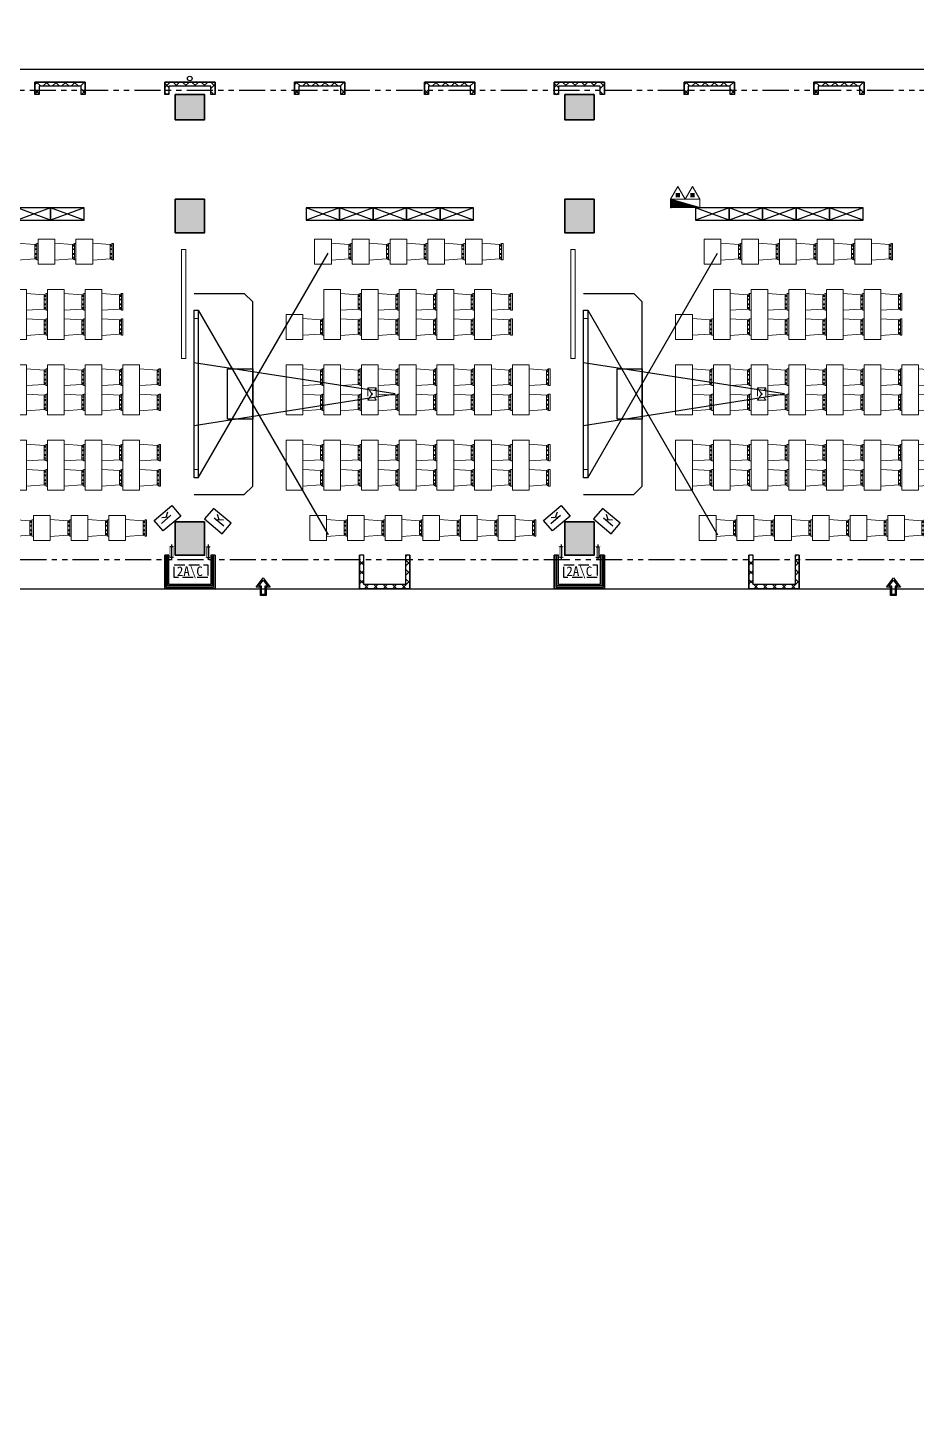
# Model space of a CAD drawing. Extents: x 196430 to 818205, y 904526 to 1974626.
# Drawn here: x 745588 to 766809, y 1690481 to 1723481 of the extents above; entities that cross this region are included whole.
import ezdxf

# ---------------------------------------------------------------- set-up
doc = ezdxf.new("R2010")
doc.units = 0
doc.header["$LTSCALE"] = 1000
doc.header["$MEASUREMENT"] = 0
for name, pattern in [('arch-1#教学楼$0$DASH', [0.35, 0.25, -0.1]), ('arch-1#教学楼$0$HIDDEN2', [4.7625, 3.175, -1.5875]), ('arch-1#教学楼$0$PHANTOM2', [1.25, 0.625, -0.125, 0.125, -0.125, 0.125, -0.125])]:
    doc.linetypes.add(name, pattern=pattern)
for name, color, linetype in [('arch', 8, 'Continuous'), ('arch-1#教学楼$0$0-消防', 8, 'Continuous'), ('arch-1#教学楼$0$_0', 8, 'Continuous'), ('arch-1#教学楼$0$A-FINI', 8, 'Continuous'), ('arch-1#教学楼$0$fur', 8, 'Continuous'), ('arch-1#教学楼$0$O-洞口', 8, 'Continuous'), ('arch-1#教学楼$0$WALL_METAL', 8, 'Continuous'), ('arch-1#教学楼$0$Z-电器', 8, 'Continuous'), ('arch-1#教学楼$0$保温', 8, 'Continuous'), ('arch-1#教学楼$0$条件', 8, 'Continuous'), ('arch-1#教学楼$0$柱填充', 8, 'Continuous'), ('arch-1#教学楼$0$空调', 8, 'Continuous'), ('arch-1#教学楼$0$设备标注', 8, 'Continuous')]:
    doc.layers.add(name, color=color, linetype=linetype)
for name, color, linetype, lineweight in [('arch-1#教学楼$0$AC', 8, 'arch-1#教学楼$0$HIDDEN2', 25), ('arch-1#教学楼$0$HANDRAIL', 8, 'Continuous', 0), ('arch-1#教学楼$0$HV-fm', 8, 'Continuous', 18), ('arch-1#教学楼$0$WINDOW', 8, 'Continuous', 25), ('arch-1#教学楼$0$家具', 8, 'Continuous', 9), ('arch-1#教学楼$0$砼柱', 8, 'Continuous', 35)]:
    doc.layers.add(name, color=color, linetype=linetype, lineweight=lineweight)
doc.styles.add('arch-1#教学楼$0$_TCH_DYN', font='')
doc.styles.add('arch-1#教学楼$0$DIM_FONT', font='SIMPLEX.shx', dxfattribs={"width": 0.6})
doc.styles.add('arch-1#教学楼$0$Standard', font='gbenor.shx', dxfattribs={"bigfont": 'gbcbig.shx'})
doc.styles.get('arch-1#教学楼$0$_TCH_DYN').set_extended_font_data('SimSun')
doc.linetypes.add('arch-1#教学楼$0$XH_LINE', pattern='A,2,-0.2,["XH",arch-1#教学楼$0$Standard,S=0.15,R=0,X=-0.15,Y=-0.08],-0.15', length=2.35)

# ---------------------------------------------------------------- blocks, each defined once
blk = doc.blocks.new('arch-1#教学楼$0$kk')
for p, q in [((867740, -260999), (867665, -260999)), ((867703, -261309), (867703, -260947)), ((867740, -261257), (867665, -261257))]:
    blk.add_line(p, q)
at = {"const_width": 10}
for points in [[(867635, -260999), (867665, -260999), (867665, -261257), (867635, -261257)], [(867770, -260999), (867740, -260999), (867740, -261257), (867770, -261257)]]:
    blk.add_lwpolyline(points, dxfattribs=at)
blk = doc.blocks.new('arch-1#教学楼$0$zww1c')
at = {"layer": 'arch-1#教学楼$0$柱填充'}
h = blk.add_hatch(color=251, dxfattribs=at)
h.dxf.hatch_style = 1
h.paths.add_polyline_path([(5550663, 1144931), (5550663, 1144331), (5551263, 1144331), (5551263, 1144931)])
h.paths.add_polyline_path([(5548613, 1152911), (5548013, 1152911), (5548013, 1152311), (5548613, 1152311)])
h.paths.add_polyline_path([(5551263, 1152911), (5550663, 1152911), (5550663, 1152311), (5551263, 1152311)])
h.paths.add_polyline_path([(5554163, 1152911), (5553563, 1152911), (5553563, 1152311), (5554163, 1152311)])
h.paths.add_polyline_path([(5548613, 1161311), (5548013, 1161311), (5548013, 1160711), (5548613, 1160711)])
h.paths.add_polyline_path([(5551263, 1161311), (5550663, 1161311), (5550663, 1160711), (5551263, 1160711)])
h.paths.add_polyline_path([(5554163, 1161311), (5553563, 1161311), (5553563, 1160711), (5554163, 1160711)])
h.paths.add_polyline_path([(5542763, 1103611), (5542763, 1103011), (5543363, 1103011), (5543363, 1103611)])
h.paths.add_polyline_path([(5550663, 1103611), (5550663, 1103011), (5551263, 1103011), (5551263, 1103611)])
h.paths.add_polyline_path([(5553763, 1103611), (5553763, 1103011), (5554363, 1103011), (5554363, 1103611)])
h.paths.add_polyline_path([(5542763, 1108311), (5542763, 1107711), (5543463, 1107711), (5543463, 1108311)])
h.paths.add_polyline_path([(5550563, 1108311), (5550563, 1107711), (5551263, 1107711), (5551263, 1108311)])
h.paths.add_polyline_path([(5553763, 1108311), (5553763, 1107711), (5554363, 1107711), (5554363, 1108311)])
h.paths.add_polyline_path([(5557863, 1108311), (5557863, 1107711), (5558463, 1107711), (5558463, 1108311)])
h.paths.add_polyline_path([(5542763, 1116411), (5542763, 1115811), (5543463, 1115811), (5543463, 1116411)])
h.paths.add_polyline_path([(5550563, 1116411), (5550563, 1115811), (5551263, 1115811), (5551263, 1116411)])
h.paths.add_polyline_path([(5554363, 1116411), (5553763, 1116411), (5553763, 1115811), (5554363, 1115811)])
h.paths.add_polyline_path([(5558463, 1116411), (5557863, 1116411), (5557863, 1115811), (5558463, 1115811)])
h.paths.add_polyline_path([(5542763, 1120911), (5542763, 1120311), (5543463, 1120311), (5543463, 1120911)])
h.paths.add_polyline_path([(5550563, 1120911), (5550563, 1120311), (5551263, 1120311), (5551263, 1120911)])
h.paths.add_polyline_path([(5554363, 1120911), (5553763, 1120911), (5553763, 1120311), (5554363, 1120311)])
h.paths.add_polyline_path([(5558463, 1120911), (5557863, 1120911), (5557863, 1120311), (5558463, 1120311)])
h.paths.add_polyline_path([(5542763, 1128811), (5542763, 1128211), (5543463, 1128211), (5543463, 1128811)])
h.paths.add_polyline_path([(5550563, 1128811), (5550563, 1128211), (5551263, 1128211), (5551263, 1128811)])
h.paths.add_polyline_path([(5553763, 1128811), (5553763, 1128211), (5554363, 1128211), (5554363, 1128811)])
h.paths.add_polyline_path([(5557863, 1128811), (5557863, 1128211), (5558463, 1128211), (5558463, 1128811)])
h.paths.add_polyline_path([(5548663, 1129531), (5548063, 1129531), (5548063, 1128931), (5548663, 1128931)])
h.paths.add_polyline_path([(5555163, 1129531), (5554563, 1129531), (5554563, 1128931), (5555163, 1128931)])
h.paths.add_polyline_path([(5555163, 1134011), (5554463, 1134011), (5554463, 1133211), (5555163, 1133211)])
h.paths.add_polyline_path([(5551263, 1133911), (5550663, 1133911), (5550663, 1133211), (5551263, 1133211)])
h.paths.add_polyline_path([(5539913, 1134011), (5539213, 1134011), (5539213, 1133211), (5539913, 1133211)])
h.paths.add_polyline_path([(5543213, 1134011), (5542513, 1134011), (5542513, 1133211), (5543213, 1133211)])
h.paths.add_polyline_path([(5542513, 1144211), (5542513, 1143611), (5543213, 1143611), (5543213, 1144211)])
h.paths.add_polyline_path([(5543163, 1141711), (5542563, 1141711), (5542563, 1141011), (5543163, 1141011)])
h.paths.add_polyline_path([(5539213, 1144211), (5539213, 1143611), (5539913, 1143611), (5539913, 1144211)])
h.paths.add_polyline_path([(5539913, 1141711), (5539213, 1141711), (5539213, 1140911), (5539913, 1140911)])
h.paths.add_polyline_path([(5529913, 1144211), (5529913, 1143611), (5530613, 1143611), (5530613, 1144211)])
h.paths.add_polyline_path([(5530613, 1141711), (5529913, 1141711), (5529913, 1140911), (5530613, 1140911)])
h.paths.add_polyline_path([(5530613, 1134011), (5529913, 1134011), (5529913, 1133211), (5530613, 1133211)])
h.paths.add_polyline_path([(5551263, 1141711), (5550663, 1141711), (5550663, 1141011), (5551263, 1141011)])
h.paths.add_polyline_path([(5555163, 1141711), (5554463, 1141711), (5554463, 1140911), (5555163, 1140911)])
h.paths.add_polyline_path([(5550613, 1144211), (5550613, 1143611), (5551313, 1143611), (5551313, 1144211)])
h.paths.add_polyline_path([(5555163, 1144211), (5554563, 1144211), (5554563, 1143611), (5555163, 1143611)])
h.paths.add_polyline_path([(5520613, 1144211), (5520613, 1143611), (5521313, 1143611), (5521313, 1144211)])
h.paths.add_polyline_path([(5521313, 1141711), (5520613, 1141711), (5520613, 1140911), (5521313, 1140911)])
h.paths.add_polyline_path([(5521313, 1134011), (5520613, 1134011), (5520613, 1133211), (5521313, 1133211)])
h.paths.add_polyline_path([(5511313, 1144211), (5511313, 1143611), (5512013, 1143611), (5512013, 1144211)])
h.paths.add_polyline_path([(5512013, 1141711), (5511313, 1141711), (5511313, 1140911), (5512013, 1140911)])
h.paths.add_polyline_path([(5512013, 1134011), (5511313, 1134011), (5511313, 1133211), (5512013, 1133211)])
h.paths.add_polyline_path([(5502013, 1144211), (5502013, 1143611), (5502713, 1143611), (5502713, 1144211)])
h.paths.add_polyline_path([(5502713, 1141711), (5502013, 1141711), (5502013, 1140911), (5502713, 1140911)])
h.paths.add_polyline_path([(5502713, 1134011), (5502013, 1134011), (5502013, 1133211), (5502713, 1133211)])
h.paths.add_polyline_path([(5499664, 1133711), (5499163, 1133711), (5499163, 1133211), (5499664, 1133211)])
h.paths.add_polyline_path([(5496964, 1141711), (5496364, 1141711), (5496364, 1141111), (5496964, 1141111)])
h.paths.add_polyline_path([(5496964, 1133811), (5496364, 1133811), (5496364, 1133211), (5496964, 1133211)])
h.paths.add_polyline_path([(5493963, 1141711), (5493263, 1141711), (5493263, 1140911), (5493963, 1140911)])
h.paths.add_polyline_path([(5493263, 1144211), (5493263, 1143611), (5493963, 1143611), (5493963, 1144211)])
h.paths.add_polyline_path([(5494063, 1134011), (5493263, 1134011), (5493263, 1133211), (5494063, 1133211)])
h.paths.add_polyline_path([(5499763, 1125931), (5499163, 1125931), (5499163, 1125331), (5499763, 1125331)])
h.paths.add_polyline_path([(5502663, 1125931), (5502063, 1125931), (5502063, 1125331), (5502663, 1125331)])
h.paths.add_polyline_path([(5551263, 1173011), (5550663, 1173011), (5550663, 1172411), (5551263, 1172411)])
h.paths.add_polyline_path([(5554363, 1173011), (5553763, 1173011), (5553763, 1172411), (5554363, 1172411)])
h.paths.add_polyline_path([(5558464, 1173011), (5557864, 1173011), (5557864, 1172411), (5558464, 1172411)])
h.paths.add_polyline_path([(5543363, 1173011), (5542763, 1173011), (5542763, 1172411), (5543363, 1172411)])
h.paths.add_polyline_path([(5543363, 1179211), (5542763, 1179211), (5542763, 1178611), (5543363, 1178611)])
h.paths.add_polyline_path([(5551263, 1179211), (5550663, 1179211), (5550663, 1178611), (5551263, 1178611)])
h.paths.add_polyline_path([(5554363, 1179411), (5553763, 1179411), (5553763, 1178811), (5554363, 1178811)])
h.paths.add_polyline_path([(5558464, 1179411), (5557864, 1179411), (5557864, 1178811), (5558464, 1178811)])
h.paths.add_polyline_path([(5543363, 1185211), (5542763, 1185211), (5542763, 1184611), (5543363, 1184611)])
h.paths.add_polyline_path([(5551263, 1185411), (5550663, 1185411), (5550663, 1184811), (5551263, 1184811)])
h.paths.add_polyline_path([(5558464, 1185411), (5557864, 1185411), (5557864, 1184811), (5558464, 1184811)])
h.paths.add_polyline_path([(5543263, 1191211), (5542463, 1191211), (5542463, 1190411), (5543263, 1190411)])
h.paths.add_polyline_path([(5543263, 1199111), (5542463, 1199111), (5542463, 1198311), (5543263, 1198311)])
h.paths.add_polyline_path([(5547113, 1199111), (5546413, 1199111), (5546413, 1198311), (5547113, 1198311)])
h.paths.add_polyline_path([(5546463, 1201611), (5546463, 1201011), (5547063, 1201011), (5547063, 1201611)])
h.paths.add_polyline_path([(5542513, 1201611), (5542513, 1201011), (5543213, 1201011), (5543213, 1201611)])
h.paths.add_polyline_path([(5556663, 1199111), (5555963, 1199111), (5555963, 1198311), (5556663, 1198311)])
h.paths.add_polyline_path([(5556663, 1201611), (5555963, 1201611), (5555963, 1200811), (5556663, 1200811)])
h.paths.add_polyline_path([(5556663, 1191011), (5556063, 1191011), (5556063, 1190411), (5556663, 1190411)])
h.paths.add_polyline_path([(5558464, 1191011), (5557864, 1191011), (5557864, 1190411), (5558464, 1190411)])
h.paths.add_polyline_path([(5551263, 1191011), (5550663, 1191011), (5550663, 1190411), (5551263, 1190411)])
h.paths.add_polyline_path([(5547113, 1191211), (5546413, 1191211), (5546413, 1190411), (5547113, 1190411)])
h.paths.add_polyline_path([(5533213, 1201611), (5533213, 1201011), (5533913, 1201011), (5533913, 1201611)])
h.paths.add_polyline_path([(5533963, 1199111), (5533163, 1199111), (5533163, 1198311), (5533963, 1198311)])
h.paths.add_polyline_path([(5533963, 1191211), (5533163, 1191211), (5533163, 1190411), (5533963, 1190411)])
h.paths.add_polyline_path([(5523913, 1201611), (5523913, 1201011), (5524613, 1201011), (5524613, 1201611)])
h.paths.add_polyline_path([(5524663, 1199111), (5523863, 1199111), (5523863, 1198311), (5524663, 1198311)])
h.paths.add_polyline_path([(5524663, 1191211), (5523863, 1191211), (5523863, 1190411), (5524663, 1190411)])
h.paths.add_polyline_path([(5514613, 1201611), (5514613, 1201011), (5515313, 1201011), (5515313, 1201611)])
h.paths.add_polyline_path([(5515363, 1199111), (5514563, 1199111), (5514563, 1198311), (5515363, 1198311)])
h.paths.add_polyline_path([(5515363, 1191211), (5514563, 1191211), (5514563, 1190411), (5515363, 1190411)])
h.paths.add_polyline_path([(5505313, 1201611), (5505313, 1201011), (5506013, 1201011), (5506013, 1201611)])
h.paths.add_polyline_path([(5506063, 1199111), (5505263, 1199111), (5505263, 1198311), (5506063, 1198311)])
h.paths.add_polyline_path([(5506063, 1191211), (5505263, 1191211), (5505263, 1190411), (5506063, 1190411)])
h.paths.add_polyline_path([(5502663, 1201611), (5502063, 1201611), (5502063, 1201011), (5502663, 1201011)])
h.paths.add_polyline_path([(5502763, 1199111), (5501963, 1199111), (5501963, 1198311), (5502763, 1198311)])
h.paths.add_polyline_path([(5502763, 1191211), (5501963, 1191211), (5501963, 1190411), (5502763, 1190411)])
h.paths.add_polyline_path([(5494063, 1199111), (5493263, 1199111), (5493263, 1198311), (5494063, 1198311)])
h.paths.add_polyline_path([(5494063, 1201611), (5493263, 1201611), (5493263, 1200811), (5494063, 1200811)])
h.paths.add_polyline_path([(5554363, 1185411), (5553763, 1185411), (5553763, 1184811), (5554363, 1184811)])
h.paths.add_polyline_path([(5494063, 1191211), (5493263, 1191211), (5493263, 1190411), (5494063, 1190411)])
h.paths.add_polyline_path([(5494063, 1089911), (5493263, 1089911), (5493263, 1089111), (5494063, 1089111)])
h.paths.add_polyline_path([(5494063, 1092611), (5493263, 1092611), (5493263, 1091811), (5494063, 1091811)])
h.paths.add_polyline_path([(5499763, 1092611), (5499163, 1092611), (5499163, 1092011), (5499763, 1092011)])
h.paths.add_polyline_path([(5502663, 1092611), (5502063, 1092611), (5502063, 1092011), (5502663, 1092011)])
h.paths.add_polyline_path([(5505313, 1092611), (5505313, 1092011), (5506013, 1092011), (5506013, 1092611)])
h.paths.add_polyline_path([(5502763, 1089911), (5501963, 1089911), (5501963, 1089111), (5502763, 1089111)])
h.paths.add_polyline_path([(5506063, 1089911), (5505263, 1089911), (5505263, 1089111), (5506063, 1089111)])
h.paths.add_polyline_path([(5506063, 1082211), (5505263, 1082211), (5505263, 1081411), (5506063, 1081411)])
h.paths.add_polyline_path([(5515363, 1082211), (5514563, 1082211), (5514563, 1081411), (5515363, 1081411)])
h.paths.add_polyline_path([(5514613, 1092611), (5514613, 1092011), (5515313, 1092011), (5515313, 1092611)])
h.paths.add_polyline_path([(5515363, 1089911), (5514563, 1089911), (5514563, 1089111), (5515363, 1089111)])
h.paths.add_polyline_path([(5523913, 1092611), (5523913, 1092011), (5524613, 1092011), (5524613, 1092611)])
h.paths.add_polyline_path([(5524663, 1089911), (5523863, 1089911), (5523863, 1089111), (5524663, 1089111)])
h.paths.add_polyline_path([(5524663, 1082211), (5523863, 1082211), (5523863, 1081411), (5524663, 1081411)])
h.paths.add_polyline_path([(5533213, 1092611), (5533213, 1092011), (5533913, 1092011), (5533913, 1092611)])
h.paths.add_polyline_path([(5533963, 1089911), (5533163, 1089911), (5533163, 1089111), (5533963, 1089111)])
h.paths.add_polyline_path([(5533963, 1082211), (5533163, 1082211), (5533163, 1081411), (5533963, 1081411)])
h.paths.add_polyline_path([(5542513, 1092611), (5542513, 1092011), (5543213, 1092011), (5543213, 1092611)])
h.paths.add_polyline_path([(5543163, 1089911), (5542563, 1089911), (5542563, 1089311), (5543163, 1089311)])
h.paths.add_polyline_path([(5542963, 1082011), (5542363, 1082011), (5542363, 1081411), (5542963, 1081411)])
h.paths.add_polyline_path([(5549063, 1081911), (5548563, 1081911), (5548563, 1081411), (5549063, 1081411)])
h.paths.add_polyline_path([(5548963, 1089911), (5548363, 1089911), (5548363, 1089311), (5548963, 1089311)])
h.paths.add_polyline_path([(5549063, 1084661), (5548313, 1084661), (5548313, 1083911), (5549063, 1083911)])
h.paths.add_polyline_path([(5548963, 1092611), (5548363, 1092611), (5548363, 1092011), (5548963, 1092011)])
h.paths.add_polyline_path([(5552564, 1084411), (5552064, 1084411), (5552064, 1083911), (5552564, 1083911)])
h.paths.add_polyline_path([(5554363, 1090111), (5553763, 1090111), (5553763, 1089511), (5554363, 1089511)])
h.paths.add_polyline_path([(5554363, 1081911), (5553863, 1081911), (5553863, 1081411), (5554363, 1081411)])
h.paths.add_polyline_path([(5558463, 1090461), (5557713, 1090461), (5557713, 1089711), (5558463, 1089711)])
h.paths.add_polyline_path([(5543363, 1097111), (5542763, 1097111), (5542763, 1096511), (5543363, 1096511)])
h.paths.add_polyline_path([(5551263, 1097111), (5550663, 1097111), (5550663, 1096511), (5551263, 1096511)])
h.paths.add_polyline_path([(5554363, 1097111), (5553763, 1097111), (5553763, 1096511), (5554363, 1096511)])
h.paths.add_polyline_path([(5558463, 1097011), (5557963, 1097011), (5557963, 1096511), (5558463, 1096511)])
h.paths.add_polyline_path([(5499763, 1100691), (5499163, 1100691), (5499163, 1100091), (5499763, 1100091)])
h.paths.add_polyline_path([(5502663, 1100691), (5502063, 1100691), (5502063, 1100091), (5502663, 1100091)])
h.paths.add_polyline_path([(5543363, 1102891), (5542763, 1102891), (5542763, 1102291), (5543363, 1102291)])
h.paths.add_polyline_path([(5551263, 1102891), (5550663, 1102891), (5550663, 1102291), (5551263, 1102291)])
h.paths.add_polyline_path([(5554363, 1102891), (5553763, 1102891), (5553763, 1102291), (5554363, 1102291)])
h.paths.add_polyline_path([(5558463, 1102891), (5557963, 1102891), (5557963, 1102391), (5558463, 1102391)])
h.paths.add_polyline_path([(5494063, 1082211), (5493263, 1082211), (5493263, 1081411), (5494063, 1081411)])
h.paths.add_polyline_path([(5502763, 1082211), (5501963, 1082211), (5501963, 1081411), (5502763, 1081411)])
h.paths.add_polyline_path([(5554363, 1092611), (5553763, 1092611), (5553763, 1092011), (5554363, 1092011)])
h.paths.add_polyline_path([(5499763, 1125211), (5499163, 1125211), (5499163, 1124611), (5499763, 1124611)])
h.paths.add_polyline_path([(5505363, 1116611), (5505963, 1116611), (5505963, 1117211), (5505363, 1117211)])
h.paths.add_polyline_path([(5499763, 1117211), (5499163, 1117211), (5499163, 1116611), (5499763, 1116611)])
h.paths.add_polyline_path([(5505363, 1108611), (5505963, 1108611), (5505963, 1109211), (5505363, 1109211)])
h.paths.add_polyline_path([(5499763, 1109211), (5499163, 1109211), (5499163, 1108611), (5499763, 1108611)])
h.paths.add_polyline_path([(5499763, 1101411), (5499163, 1101411), (5499163, 1100811), (5499763, 1100811)])
h.paths.add_polyline_path([(5502063, 1116611), (5502663, 1116611), (5502663, 1117211), (5502063, 1117211)])
h.paths.add_polyline_path([(5502063, 1108611), (5502663, 1108611), (5502663, 1109211), (5502063, 1109211)])
h.paths.add_polyline_path([(5502063, 1124611), (5502663, 1124611), (5502663, 1125211), (5502063, 1125211)])
h.paths.add_polyline_path([(5502063, 1100811), (5502663, 1100811), (5502663, 1101411), (5502063, 1101411)])
h.paths.add_polyline_path([(5551263, 1169291), (5550663, 1169291), (5550663, 1168691), (5551263, 1168691)])
h.paths.add_polyline_path([(5553563, 1144931), (5553563, 1144331), (5554163, 1144331), (5554163, 1144931)])
h.paths.add_polyline_path([(5554163, 1169291), (5553563, 1169291), (5553563, 1168691), (5554163, 1168691)])
at = {"layer": 'arch-1#教学楼$0$砼柱', "lineweight": 35}
for points in [[(5520613, 1144211), (5520613, 1143611), (5521313, 1143611), (5521313, 1144211)], [(5529913, 1144211), (5529913, 1143611), (5530613, 1143611), (5530613, 1144211)], [(5521313, 1141711), (5520613, 1141711), (5520613, 1140911), (5521313, 1140911)], [(5530613, 1141711), (5529913, 1141711), (5529913, 1140911), (5530613, 1140911)], [(5521313, 1134011), (5520613, 1134011), (5520613, 1133211), (5521313, 1133211)], [(5530613, 1134011), (5529913, 1134011), (5529913, 1133211), (5530613, 1133211)]]:
    blk.add_lwpolyline(points, close=True, dxfattribs=at)
blk = doc.blocks.new('arch-1#教学楼$0$$plan$00000303')
at = {"linetype": 'Continuous'}
for p, q in [((-197, 0), (-168, 418)), ((-195, 500), (-195, 466)), ((-195, 500), (200, 500)), ((-195, 467), (-168, 416)), ((200, 466), (-195, 466)), ((-170, 418), (173, 418)), ((-153, 467), (-153, 417)), ((-125, 467), (-125, 417)), ((-66, 467), (-66, 417)), ((-45, 467), (-45, 417)), ((47, 467), (47, 417)), ((71, 467), (71, 417)), ((135, 467), (135, 417)), ((159, 467), (159, 417)), ((173, 417), (199, 467)), ((202, 0), (173, 418)), ((200, 500), (200, 466)), ((202, 0), (-197, 0))]:
    blk.add_line(p, q, dxfattribs=at)
at = {"style": 'arch-1#教学楼$0$Standard', "width": 0.8, "flags": 9}
for tag in ['XSIZE', 'YSIZE']:
    blk.add_attdef(tag, (0, 0), '', height=0.5, dxfattribs=at)
blk = doc.blocks.new('arch-1#教学楼$0$few3t3t2')
at = {"layer": 'arch-1#教学楼$0$家具'}
blk.add_lwpolyline([(2575074, 638220), (2575474, 638220), (2575474, 637020), (2575074, 637020)], close=True, dxfattribs=at)
at = {"layer": 'arch-1#教学楼$0$家具', "rotation": 270}
for p in [(2575474, 637923), (2575474, 637323)]:
    blk.add_blockref('arch-1#教学楼$0$$plan$00000303', p, dxfattribs=at)
blk = doc.blocks.new('arch-1#教学楼$0$eeg')
at = {"layer": 'arch-1#教学楼$0$fur'}
blk.add_lwpolyline([(131554, 140917), (131854, 140917), (131854, 140117), (131554, 140117)], close=True, dxfattribs=at)
blk.add_lwpolyline([(131854, 140917), (131554, 140117), (131554, 140917), (131854, 140117)], dxfattribs=at)
blk = doc.blocks.new('arch-1#教学楼$0$ptss1')
at = {"layer": 'arch-1#教学楼$0$A-FINI'}
for p, q in [((5254532, 991690), (5257632, 997053)), ((5254432, 996090), (5255632, 996090)), ((5255632, 996090), (5255832, 995890)), ((5254532, 995690), (5257632, 990327)), ((5255832, 991490), (5255832, 995890)), ((5259234, 993690), (5254432, 994438)), ((5254432, 992938), (5259234, 993690)), ((5255632, 991290), (5255832, 991490)), ((5254432, 991290), (5255632, 991290))]:
    blk.add_line(p, q, dxfattribs=at)
for points in [[(5254432, 995690), (5254532, 995690), (5254532, 991690), (5254432, 991690)], [(5255232, 994290), (5255832, 994290), (5255832, 993090), (5255232, 993090)]]:
    blk.add_lwpolyline(points, close=True, dxfattribs=at)
at = {"layer": 'arch-1#教学楼$0$HANDRAIL'}
blk.add_line((5255832, 993092), (5255832, 994292), dxfattribs=at)
at = {"layer": 'arch-1#教学楼$0$家具'}
for p, q in [((5257311, 997390), (5257711, 997390)), ((5258211, 997390), (5258611, 997390)), ((5259111, 997390), (5259511, 997390)), ((5260011, 997390), (5260411, 997390)), ((5260911, 997390), (5261311, 997390)), ((5257032, 995590), (5256632, 995590))]:
    blk.add_line(p, q, dxfattribs=at)
at = {"layer": 'arch-1#教学楼$0$家具', "linetype": 'arch-1#教学楼$0$DASH', "ltscale": 0.8}
for p, q in [((5258583, 993840), (5258583, 993540)), ((5258583, 993840), (5258783, 993840)), ((5258583, 993840), (5258783, 993540)), ((5258583, 993540), (5258783, 993840)), ((5258783, 993840), (5258783, 993540)), ((5258583, 993540), (5258783, 993540))]:
    blk.add_line(p, q, dxfattribs=at)
at = {"layer": 'arch-1#教学楼$0$家具'}
for points in [[(5257711, 997390), (5257711, 996790), (5257311, 996790), (5257311, 997390)], [(5258611, 997390), (5258611, 996790), (5258211, 996790), (5258211, 997390)], [(5259511, 997390), (5259511, 996790), (5259111, 996790), (5259111, 997390)], [(5260411, 997390), (5260411, 996790), (5260011, 996790), (5260011, 997390)], [(5261311, 997390), (5261311, 996790), (5260911, 996790), (5260911, 997390)], [(5257032, 995590), (5257032, 994990), (5256632, 994990), (5256632, 995590)], [(5257596, 990790), (5257596, 990190), (5257196, 990190), (5257196, 990790), (5257596, 990790)], [(5258496, 990790), (5258496, 990190), (5258096, 990190), (5258096, 990790), (5258496, 990790)], [(5259396, 990790), (5259396, 990190), (5258996, 990190), (5258996, 990790), (5259396, 990790)], [(5260296, 990790), (5260296, 990190), (5259896, 990190), (5259896, 990790), (5260296, 990790)], [(5261196, 990790), (5261196, 990190), (5260796, 990190), (5260796, 990790), (5261196, 990790)], [(5262096, 990790), (5262096, 990190), (5261696, 990190), (5261696, 990790), (5262096, 990790)]]:
    blk.add_lwpolyline(points, dxfattribs=at)
for points in [[(5263432, 997140), (5263532, 997140), (5263532, 994540), (5263432, 994540)], [(5254432, 995490), (5254532, 995490), (5254532, 991890), (5254432, 991890)]]:
    blk.add_lwpolyline(points, close=True, dxfattribs=at)
at = {"layer": 'arch-1#教学楼$0$家具', "extrusion": (0, 0, -1), "zscale": -1}
for name, p, rotation in [('arch-1#教学楼$0$eeg', (-5116989, 866285), 90), ('arch-1#教学楼$0$eeg', (-5117789, 866285), 90), ('arch-1#教学楼$0$eeg', (-5118589, 866285), 90), ('arch-1#教学楼$0$eeg', (-5119389, 866285), 90), ('arch-1#教学楼$0$eeg', (-5120189, 866285), 90), ('arch-1#教学楼$0$few3t3t2', (-2681558, 1629610), 180), ('arch-1#教学楼$0$few3t3t2', (-2682458, 1629610), 180), ('arch-1#教学楼$0$few3t3t2', (-2683358, 1629610), 180), ('arch-1#教学楼$0$few3t3t2', (-2684258, 1629610), 180), ('arch-1#教学楼$0$few3t3t2', (-2685158, 1629610), 180), ('arch-1#教学楼$0$few3t3t2', (-2686058, 1629610), 180), ('arch-1#教学楼$0$few3t3t2', (-2686958, 1629610), 180)]:
    blk.add_blockref(name, p, dxfattribs=dict(at, rotation=rotation))
at = {"layer": 'arch-1#教学楼$0$家具', "rotation": 270}
for p in [(5257711, 997092), (5258611, 997092), (5259511, 997092), (5260411, 997092), (5261311, 997092), (5257032, 995293), (5257596, 990492), (5258496, 990492), (5259396, 990492), (5260296, 990492), (5261196, 990492), (5262096, 990492)]:
    blk.add_blockref('arch-1#教学楼$0$$plan$00000303', p, dxfattribs=at)
at = {"layer": 'arch-1#教学楼$0$家具'}
for p in [(2682458, 357969), (2683358, 357969), (2684258, 357969), (2685158, 357969), (2686058, 357969), (2681558, 356169), (2682458, 356169), (2683358, 356169), (2684258, 356169), (2685158, 356169), (2686058, 356169), (2686958, 356169)]:
    blk.add_blockref('arch-1#教学楼$0$few3t3t2', p, dxfattribs=at)
blk = doc.blocks.new('arch-1#教学楼$0$ysg222')
at = {"layer": 'arch-1#教学楼$0$设备标注'}
blk.add_circle((5302772, 221621), 55, dxfattribs=at)
blk = doc.blocks.new('arch-1#教学楼$0$A$C41442FB6')
at = {"layer": 'arch-1#教学楼$0$Z-电器'}
blk.add_lwpolyline([(0, 550), (330, 550), (330, 0), (0, 0)], close=True, dxfattribs=at)
at = {"layer": 'arch-1#教学楼$0$Z-电器', "linetype": 'Continuous', "style": 'arch-1#教学楼$0$DIM_FONT', "width": 0.8}
blk.add_text('k', height=300, rotation=359.9455, dxfattribs=at).set_placement((123, 165))
blk = doc.blocks.new('arch-1#教学楼$0$WEQWESDA')
at = {"layer": 'arch-1#教学楼$0$HV-fm'}
h = blk.add_hatch(dxfattribs=at)
h.set_pattern_fill('ANSI31', angle=270, style=0)
h.set_pattern_definition([(315, (-693696.34586, 2541731.43045), (0.088388347648, 0.088388347648), [])])
edge = h.paths.add_edge_path()
edge.add_line((477846, 567113), (477846, 566912))
edge.add_line((477846, 566912), (478546, 566913))
edge.add_line((478546, 566913), (477846, 567113))
at = {"layer": 'arch-1#教学楼$0$HV-fm', "color": 7}
for p, q in [((477846, 567113), (477846, 566913)), ((477846, 567113), (478546, 566913)), ((478546, 567113), (477847, 567113)), ((478546, 567113), (478546, 566913))]:
    blk.add_line(p, q, dxfattribs=at)
at = {"layer": 'arch-1#教学楼$0$HV-fm', "color": 7, "linetype": 'arch-1#教学楼$0$XH_LINE', "ltscale": 1.5}
blk.add_lwpolyline([(478546, 566913), (477846, 566913)], dxfattribs=at)
blk = doc.blocks.new('arch-1#教学楼$0$37')
at = {"linetype": 'Continuous'}
for p, q in [((350, 606), (0, 0)), ((0, 0), (700, 0)), ((700, 0), (350, 606))]:
    blk.add_line(p, q, dxfattribs=at)
at = {"linetype": 'Continuous', "const_width": 210}
blk.add_lwpolyline([(455, 202), (245, 202)], dxfattribs=at)
blk = doc.blocks.new('arch-1#教学楼$0$WERWERSGFDFGFG')
at = {"layer": 'arch-1#教学楼$0$HV-fm', "color": 7, "linetype": 'arch-1#教学楼$0$XH_LINE', "ltscale": 1.5, "xscale": 0.5, "yscale": 0.5, "zscale": 0.5}
for p in [(477846, 567426), (478196, 567426)]:
    blk.add_blockref('arch-1#教学楼$0$37', p, dxfattribs=at)
blk = doc.blocks.new('arch-1#教学楼$0$xfs2')
at = {"layer": 'arch-1#教学楼$0$WINDOW'}
for name, p in [('arch-1#教学楼$0$WERWERSGFDFGFG', (4014064, 111270)), ('arch-1#教学楼$0$WEQWESDA', (4014063, 111584))]:
    blk.add_blockref(name, p, dxfattribs=at)
blk = doc.blocks.new('arch-1#教学楼$0$2AC')
at = {"layer": 'arch-1#教学楼$0$AC', "linetype": 'arch-1#教学楼$0$DASH'}
blk.add_lwpolyline([(5312920, 688661), (5313720, 688661), (5313720, 688361), (5312920, 688361)], close=True, dxfattribs=at)
at = {"layer": 'arch-1#教学楼$0$AC', "style": 'arch-1#教学楼$0$_TCH_DYN'}
blk.add_text('2A\\C', height=227.8, dxfattribs=at).set_placement((5312983, 688395))
blk = doc.blocks.new('arch-1#教学楼$0$平面标识')
at = {"layer": 'arch-1#教学楼$0$0-消防', "ltscale": 3}
blk.add_lwpolyline([(0, 422), (-168, 199), (-68, 199), (-68, 0), (68, 0), (68, 199), (168, 199), (0, 422)], dxfattribs=at)
blk.add_lwpolyline([(0, 372), (-108, 229), (-38, 229), (-38, 30), (38, 30), (38, 229), (108, 229)], close=True, dxfattribs=at)
blk = doc.blocks.new('arch-1#教学楼$0$xfjy')
at = {"layer": 'arch-1#教学楼$0$0-消防', "xscale": -1, "rotation": 359.9999999999931}
for p in [(5304526, 924248), (5319574, 924248)]:
    blk.add_blockref('arch-1#教学楼$0$平面标识', p, dxfattribs=at)
blk = doc.blocks.new('arch-1#教学楼')
at = {"layer": 'arch-1#教学楼$0$条件'}
h = blk.add_hatch(dxfattribs=at)
h.set_pattern_fill('ANSI37', color=256, scale=100)
h.set_pattern_definition([(45, (-1402150.5, -845398.04), (-112.2532015, 112.2532015), []), (135, (-1402150.5, -845398.04), (-112.2532015, -112.2532015), [])])
h.paths.add_polyline_path([(5299175, 760673), (5299075, 760673), (5299075, 760973), (5300275, 760973), (5300275, 760673), (5300175, 760673), (5300175, 760873), (5299175, 760873)])
h = blk.add_hatch(dxfattribs=at)
h.set_pattern_fill('ANSI37', color=256, scale=100)
h.set_pattern_definition([(45, (-1399050.5, -845464.71), (-112.2532015, 112.2532015), []), (135, (-1399050.5, -845464.71), (-112.2532015, -112.2532015), [])])
h.paths.add_polyline_path([(5302275, 760673), (5302175, 760673), (5302175, 760973), (5303375, 760973), (5303375, 760673), (5303275, 760673), (5303275, 760873), (5302275, 760873)])
h = blk.add_hatch(dxfattribs=at)
h.set_pattern_fill('ANSI37', color=256, scale=100)
h.set_pattern_definition([(45, (-1395950.5, -845398.04), (-112.2532015, 112.2532015), []), (135, (-1395950.5, -845398.04), (-112.2532015, -112.2532015), [])])
h.paths.add_polyline_path([(5305375, 760673), (5305275, 760673), (5305275, 760973), (5306475, 760973), (5306475, 760673), (5306375, 760673), (5306375, 760873), (5305375, 760873)])
h = blk.add_hatch(dxfattribs=at)
h.set_pattern_fill('ANSI37', color=256, scale=100)
h.set_pattern_definition([(45, (-1392850.5, -845398.04), (-112.2532015, 112.2532015), []), (135, (-1392850.5, -845398.04), (-112.2532015, -112.2532015), [])])
h.paths.add_polyline_path([(5308475, 760673), (5308375, 760673), (5308375, 760973), (5309575, 760973), (5309575, 760673), (5309475, 760673), (5309475, 760873), (5308475, 760873)])
h = blk.add_hatch(dxfattribs=at)
h.set_pattern_fill('ANSI37', color=256, scale=100)
h.set_pattern_definition([(45, (-1389750.5, -845464.71), (-112.2532015, 112.2532015), []), (135, (-1389750.5, -845464.71), (-112.2532015, -112.2532015), [])])
h.paths.add_polyline_path([(5311575, 760673), (5311475, 760673), (5311475, 760973), (5312675, 760973), (5312675, 760673), (5312575, 760673), (5312575, 760873), (5311575, 760873)])
h = blk.add_hatch(dxfattribs=at)
h.set_pattern_fill('ANSI37', color=256, scale=100)
h.set_pattern_definition([(45, (-1386650.5, -845398.04), (-112.2532015, 112.2532015), []), (135, (-1386650.5, -845398.04), (-112.2532015, -112.2532015), [])])
h.paths.add_polyline_path([(5314675, 760673), (5314575, 760673), (5314575, 760973), (5315775, 760973), (5315775, 760673), (5315675, 760673), (5315675, 760873), (5314675, 760873)])
h = blk.add_hatch(dxfattribs=at)
h.set_pattern_fill('ANSI37', color=256, scale=100)
h.set_pattern_definition([(45, (-1383550.5, -845398.04), (-112.2532015, 112.2532015), []), (135, (-1383550.5, -845398.04), (-112.2532015, -112.2532015), [])])
h.paths.add_polyline_path([(5317775, 760673), (5317675, 760673), (5317675, 760973), (5318875, 760973), (5318875, 760673), (5318775, 760673), (5318775, 760873), (5317775, 760873)])
h = blk.add_hatch(dxfattribs=at)
h.set_pattern_fill('ANSI37', color=256, scale=100)
h.set_pattern_definition([(45, (-1394400.5, -834198.04), (-112.2532015, 112.2532015), []), (135, (-1394400.5, -834198.04), (-112.2532015, -112.2532015), [])])
h.paths.add_polyline_path([(5306925, 749673), (5306825, 749673), (5306825, 748873), (5308025, 748873), (5308025, 749673), (5307925, 749673), (5307925, 748973), (5306925, 748973)])
h = blk.add_hatch(dxfattribs=at)
h.set_pattern_fill('ANSI37', color=256, scale=100)
h.set_pattern_definition([(45, (-1385100.5, -834198.04), (-112.2532015, 112.2532015), []), (135, (-1385100.5, -834198.04), (-112.2532015, -112.2532015), [])])
h.paths.add_polyline_path([(5316225, 749673), (5316125, 749673), (5316125, 748873), (5317325, 748873), (5317325, 749673), (5317225, 749673), (5317225, 748973), (5316225, 748973)])
for points in [[(5300275, 760673), (5300275, 760973), (5299075, 760973), (5299075, 760673)], [(5303375, 760673), (5303375, 760973), (5302175, 760973), (5302175, 760673)], [(5306475, 760673), (5306475, 760973), (5305275, 760973), (5305275, 760673)], [(5309575, 760673), (5309575, 760973), (5308375, 760973), (5308375, 760673)], [(5312675, 760673), (5312675, 760973), (5311475, 760973), (5311475, 760673)], [(5315775, 760673), (5315775, 760973), (5314575, 760973), (5314575, 760673)], [(5318875, 760673), (5318875, 760973), (5317675, 760973), (5317675, 760673)], [(5303375, 749673), (5303375, 748873), (5302175, 748873), (5302175, 749673)], [(5303275, 749673), (5303275, 748973), (5302275, 748973), (5302275, 749673)], [(5308025, 749673), (5308025, 748873), (5306825, 748873), (5306825, 749673)], [(5307925, 749673), (5307925, 748973), (5306925, 748973), (5306925, 749673)], [(5312675, 749673), (5312675, 748873), (5311475, 748873), (5311475, 749673)], [(5312575, 749673), (5312575, 748973), (5311575, 748973), (5311575, 749673)], [(5317325, 749673), (5317325, 748873), (5316125, 748873), (5316125, 749673)], [(5317225, 749673), (5317225, 748973), (5316225, 748973), (5316225, 749673)]]:
    blk.add_lwpolyline(points)
at = {"layer": 'arch-1#教学楼$0$A-FINI'}
for points in [[(5332475, 761273), (5275075, 761273), (5275075, 760773)], [(5302275, 760673), (5302175, 760673), (5302175, 760973), (5303375, 760973), (5303375, 760673), (5303275, 760673), (5303275, 760873), (5302275, 760873), (5302275, 760673)], [(5308475, 760673), (5308375, 760673), (5308375, 760973), (5309575, 760973), (5309575, 760673), (5309475, 760673), (5309475, 760873), (5308475, 760873), (5308475, 760673)], [(5314675, 760673), (5314575, 760673), (5314575, 760973), (5315775, 760973), (5315775, 760673), (5315675, 760673), (5315675, 760873), (5314675, 760873), (5314675, 760673)], [(5311575, 749673), (5311475, 749673), (5311475, 748873), (5312675, 748873), (5312675, 749673), (5312575, 749673), (5312575, 748973), (5311575, 748973), (5311575, 749673)], [(5284275, 748873), (5329775, 748873)]]:
    blk.add_lwpolyline(points, dxfattribs=at)
at = {"layer": 'arch-1#教学楼$0$WALL_METAL'}
for points in [[(5299175, 760673), (5299075, 760673), (5299075, 760973), (5300275, 760973), (5300275, 760673), (5300175, 760673), (5300175, 760873), (5299175, 760873), (5299175, 760673)], [(5305375, 760673), (5305275, 760673), (5305275, 760973), (5306475, 760973), (5306475, 760673), (5306375, 760673), (5306375, 760873), (5305375, 760873), (5305375, 760673)], [(5311575, 760673), (5311475, 760673), (5311475, 760973), (5312675, 760973), (5312675, 760673), (5312575, 760673), (5312575, 760873), (5311575, 760873), (5311575, 760673)], [(5317775, 760673), (5317675, 760673), (5317675, 760973), (5318875, 760973), (5318875, 760673), (5318775, 760673), (5318775, 760873), (5317775, 760873), (5317775, 760673)], [(5302275, 749673), (5302175, 749673), (5302175, 748873), (5303375, 748873), (5303375, 749673), (5303275, 749673), (5303275, 748973), (5302275, 748973), (5302275, 749673)], [(5306925, 749673), (5306825, 749673), (5306825, 748873), (5308025, 748873), (5308025, 749673), (5307925, 749673), (5307925, 748973), (5306925, 748973), (5306925, 749673)], [(5316225, 749673), (5316125, 749673), (5316125, 748873), (5317325, 748873), (5317325, 749673), (5317225, 749673), (5317225, 748973), (5316225, 748973), (5316225, 749673)]]:
    blk.add_lwpolyline(points, dxfattribs=at)
at = {"layer": 'arch-1#教学楼$0$WINDOW', "ltscale": 100}
for points in [[(5302240, 749673), (5302210, 749673), (5302210, 748908), (5303340, 748908), (5303340, 749673), (5303310, 749673), (5303310, 748938), (5302240, 748938)], [(5311540, 749673), (5311510, 749673), (5311510, 748908), (5312640, 748908), (5312640, 749673), (5312610, 749673), (5312610, 748938), (5311540, 748938)]]:
    blk.add_lwpolyline(points, close=True, dxfattribs=at)
at = {"layer": 'arch-1#教学楼$0$保温', "linetype": 'arch-1#教学楼$0$PHANTOM2'}
for points in [[(5324875, 700273), (5330275, 700273), (5330275, 697773), (5336275, 697773), (5336275, 700273), (5336275, 700273), (5336275, 706073), (5336275, 712873), (5340375, 712873), (5340375, 720173), (5335875, 720173), (5335875, 724073), (5340375, 724073), (5340375, 732973), (5335875, 732973), (5335875, 736673), (5340375, 736673), (5340375, 745373), (5337075, 745373), (5337075, 760773), (5274975, 760773)], [(5274975, 749573), (5329775, 749573), (5329775, 745373), (5324475, 745373), (5324475, 720073), (5324475, 719773), (5324475, 719773), (5324475, 709173), (5324475, 709173), (5324475, 709173), (5274975, 709173)]]:
    blk.add_lwpolyline(points, dxfattribs=at)
for name, p in [('arch-1#教学楼$0$zww1c', (-218189, -383538)), ('arch-1#教学楼$0$ptss1', (39142, -240167)), ('arch-1#教学楼$0$ptss1', (48442, -240167)), ('arch-1#教学楼$0$ptss1', (57742, -240167))]:
    blk.add_blockref(name, p)
at = {"layer": 'arch-1#教学楼$0$_0'}
for name, p in [('arch-1#教学楼$0$ysg222', (0, 539437)), ('arch-1#教学楼$0$xfs2', (822339, 79477)), ('arch-1#教学楼$0$xfjy', (0, -175541)), ('arch-1#教学楼$0$2AC', (-10520, 60781)), ('arch-1#教学楼$0$2AC', (-1220, 60781))]:
    blk.add_blockref(name, p, dxfattribs=at)
at = {"layer": 'arch-1#教学楼$0$O-洞口', "lineweight": -3, "xscale": -1, "rotation": 180.0000868481231}
for p in [(4434635, 488615), (4443935, 488615)]:
    blk.add_blockref('arch-1#教学楼$0$kk', p, dxfattribs=at)
at = {"layer": 'arch-1#教学楼$0$O-洞口', "lineweight": -3, "rotation": 179.9999131518769}
for p in [(6170915, 488615), (6180215, 488615)]:
    blk.add_blockref('arch-1#教学楼$0$kk', p, dxfattribs=at)
at = {"layer": 'arch-1#教学楼$0$空调', "rotation": 130.4228730784753}
for p in [(5302555, 750608), (5311854, 750608)]:
    blk.add_blockref('arch-1#教学楼$0$A$C41442FB6', p, dxfattribs=at)
at = {"layer": 'arch-1#教学楼$0$空调', "xscale": -1, "rotation": 229.5771269215247}
for p in [(5303126, 750540), (5312416, 750540)]:
    blk.add_blockref('arch-1#教学楼$0$A$C41442FB6', p, dxfattribs=at)

msp = doc.modelspace()

# ---------------------------------------------------------------- block references
at = {"layer": 'arch'}
msp.add_blockref('arch-1#教学楼', (-4553312, 961208), dxfattribs=at)

doc.saveas('drawing.dxf')
